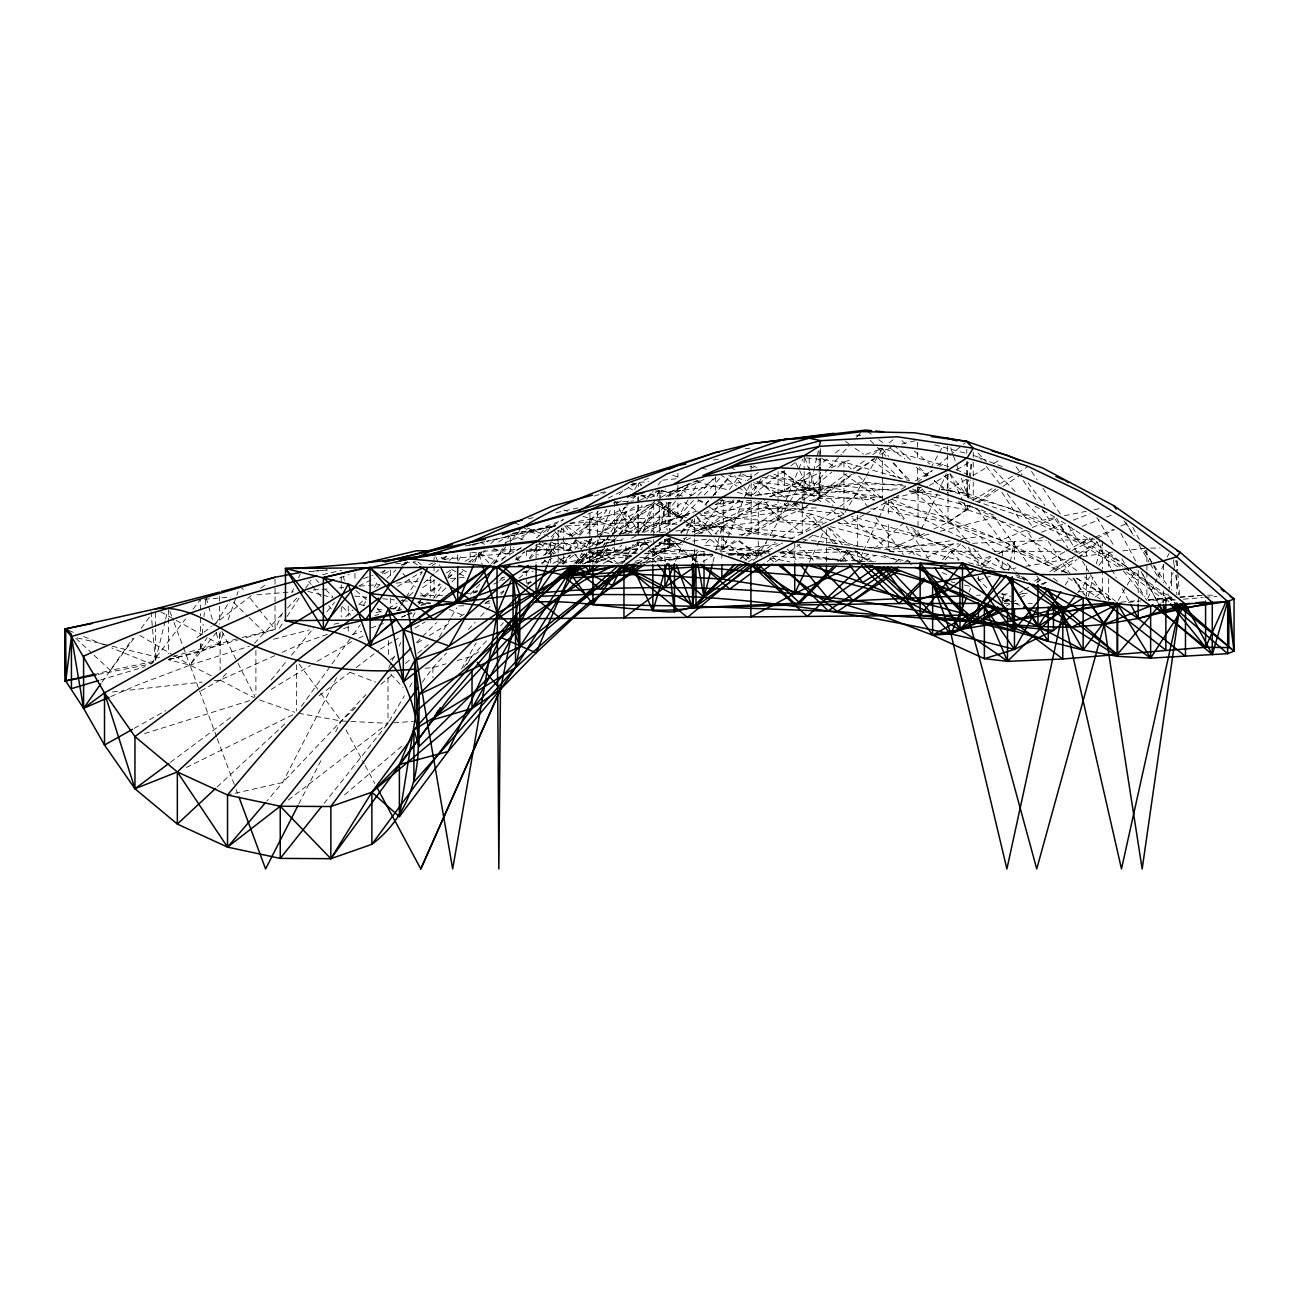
<?xml version="1.0" encoding="UTF-8"?>
<svg xmlns="http://www.w3.org/2000/svg" width="1299" height="1299" viewBox="0 0 1299 1299"><rect width="100%" height="100%" fill="white"/><g stroke="black" fill="none" stroke-linecap="round" stroke-linejoin="round"><path stroke-width="0.75" stroke-dasharray="5 3.75" d="M814.148 501.674L819.149 498.605L820.189 458.644M820.237 456.631L820.448 448.642M695.533 562.077L695.988 554.137L698.667 551.149M933.9 528.969L947.994 522.295L967.317 509.776L967.69 505.798M968.453 497.858L970.174 479.981M970.369 478L971.896 462.119M201.183 643.931L200.387 651.757L168.123 659.713M202.173 634.156L203.164 624.381M203.959 616.57L204.349 612.657M205.145 604.831L205.924 597.02L212.435 619.704M992.095 488.7L973.243 500.359L966.765 493.555L968.745 479.753M969.022 477.788L971.262 462.006M1003.023 599.521L1004.533 591.776M1008.674 570.488L1014.308 541.472L1046.409 540.563M783.979 497.355L809.212 490.34L813.174 473.145M813.612 471.228L816.698 457.849M817.136 455.933L818.451 450.201M1165.771 603.256L1168.061 593.578M1168.515 591.63L1173.111 572.258M1173.565 570.326L1175.855 560.632M645.83 561.347L653.77 555.631L656.076 546.067M666.696 502.128L659.307 532.704L659.243 502.664M165.168 620.954L155.409 661.045L151.025 663.935L111.73 647.957M165.623 619.038L167.49 611.407M1088.286 596.485L1093.044 577.308M1096.372 563.896L1101.146 544.736M712.94 562.11L715.424 552.319M715.911 550.354L721.854 526.874L761.782 501.43M809.342 500.7L819.149 498.605L820.659 492.808L820.659 472.739M200.387 643.736L200.387 651.757L219.482 644.288L223.477 632.97M228.153 619.753L236.142 597.118M236.808 595.234L238.139 591.467M639.27 541.634L637.793 545.401L595.299 563.149M642.973 532.184L654.063 503.85M657.034 496.283L659.243 490.616L669.992 492.061L697.936 480.809M594.276 551.052L589.925 562.094L584.16 563.571M594.991 549.201L598.628 539.994M599.342 538.159L610.221 510.539M548.016 563.149L549.526 559.414M550.273 557.547L556.248 542.625M556.995 540.757L562.223 527.703M745.918 536.162L778.069 519.827L784.775 503.33M785.522 501.495L802.668 459.326M675.561 561.184L682.397 544.46M683.16 542.609L692.27 520.331M719.906 551.036L723.283 548.909L727.05 539.751M727.797 537.916L749.637 484.738M474.817 562.272L478.714 553.033L484.365 550.808M969.022 592.1L970.58 588.463M646.431 563.344L668.076 548.551L672.687 541.212M545.06 555.258L550.776 542.592M551.604 540.774L555.68 531.729M858.477 546.278L888.305 549.915L918.036 536.487L920.536 530.966M921.364 529.115L937.18 494.107M938.008 492.256L946.321 473.826M245.966 637.695L275.031 629.414L282.597 612.836M291.837 592.571L293.525 588.885M298.559 577.844L300.248 574.158M809.309 562.321L816.178 547.642M817.039 545.807L823.891 531.112M846.428 549.818L857.665 563.425L862.763 552.481M863.624 550.662L878.092 519.649M878.936 517.814L886.6 501.398M1147.731 598.433L1157.084 578.64M1157.929 576.837L1163.888 564.237M1167.281 557.044L1168.986 553.439M388.742 667.913L391.324 662.474M392.184 660.655L394.766 655.216M399.069 646.139L400.79 642.502M412.838 617.106L415.42 611.65M418.863 604.392L420.584 600.755M624.137 562.24L633.116 544.427M639.4 531.973L653.77 503.476L682.901 517.798M298.77 803.984L320.902 760.678M335.645 731.808L341.182 720.977L365.961 694.608M336.603 677.705L282.662 782.518L266.912 800.98M494.058 563.993L502.664 548.259M503.622 546.506L509.37 536.016M894.053 497.939L917.419 492.418L920.309 487.174M926.09 476.668L929.954 469.653M930.912 467.9L942.473 446.888M583.917 563.685L597.654 555.81L601.551 548.827M602.525 547.09L624.949 506.967M625.923 505.214L629.82 498.231M634.691 489.512L638.588 482.53L648.574 481.539M461.437 669.017L476.181 642.778M643.963 532.346L677.916 517.505L688.032 499.936M689.055 498.183L699.171 480.63M865.183 477.935L843.928 514.225L789.938 539.101M866.189 476.197L882.378 448.545L948.627 466.601M1118.195 600.479L1126.201 586.807M1127.191 585.102L1136.203 569.725M761.149 478.73L751.066 495.877L734.487 475.759M748.338 561.834L758.259 555.387L788.964 503.216M789.987 501.479L802.262 480.614L820.383 472.56M324.101 803.432L387.995 723.316L404.427 695.728M409.575 687.106L412.644 681.943M439.354 637.111L450.639 618.145M451.679 616.424L456.81 607.802M363.103 605.87L367.162 599.083M374.307 587.197L377.36 582.098M382.458 573.606L384.488 570.196M594.828 563.149L603.126 549.509M604.165 547.805L609.345 539.28M610.384 537.575L625.939 512.001L637.988 505.002M466.731 664.861L472.024 656.287L488.408 638.799M110.853 696.524L136.298 685.482L189.995 665.104L207.126 637.533M215.699 623.747L229.614 601.34M580.685 563.003L587.099 552.708M893.615 497.257L967.317 509.776L970.272 505.067M397.591 610.66L399.735 607.283M400.806 605.594L405.093 598.839M406.165 597.15L422.256 571.804M433.622 598.271L442.472 584.712M448.009 576.253L452.442 569.465M457.979 561.006L462.412 554.235M1065.212 585.021L1069.564 578.38M279.399 628.115L285.942 618.178M287.03 616.522L299.014 598.319M305.557 588.382L311.013 580.101M575.197 563.474L581.855 553.488M586.287 546.83L591.824 538.5L579.013 548.47L564.351 542.641M529.391 558.245L540.595 541.667M547.334 531.729L550.695 526.745L562.987 519.827M527.638 585.216L531.047 580.312M542.397 563.928L544.671 560.665M549.217 554.105L552.627 549.201L568.751 550.467M403.551 565.374L405.84 562.094M722.536 499.563L702.921 527.654L694.137 532.639M729.47 489.658L742.151 471.488M101.923 682.251L132.855 638.231M558.943 563.23L563.652 556.622M568.361 549.997L577.779 536.779M578.948 535.123L583.657 528.498L626.849 506.854M622.075 564.075L627.904 555.972L631.736 556.394M301.368 706.38L330.823 665.559M332.008 663.935L352.045 636.169M353.214 634.545L360.294 624.754M134.106 638.036L110.431 670.43L96.824 673.661M141.201 628.326L150.668 615.369M422.126 682.316L432.94 667.605L446.596 652.959M463.678 667.605L472.024 656.287L478.714 651.806M568.475 551.166L579.175 536.714M580.377 535.107L598.222 511.01M151.025 663.935L185.578 618.892M192.983 609.247L200.387 599.602L200.387 615.645M1077.715 592.685L1090.105 576.626M1098.775 565.374L1108.697 552.513L1112.707 552.059M634.643 553.114L643.33 542.089M650.783 532.622L678.11 497.939M679.361 496.364L689.298 483.748M595.868 563.798L607.055 549.607M613.29 541.732L618.259 535.415M619.509 533.84L641.917 505.473M646.886 499.173L653.121 491.298M658.09 484.982L661.824 480.257M216.592 736.825L189.995 665.104L218.849 629.495M271.118 680.043L286.348 661.435M291.414 655.232L314.244 627.303M326.926 611.78L334.525 602.476M563.441 563.311L569.806 555.501M574.905 549.266L581.286 541.472M587.668 533.678L606.779 510.28M619.526 494.675L624.624 488.44M635.211 561.314L653.77 555.631L668.076 548.551L674.554 540.92M681.033 533.288L692.676 519.535M705.633 504.272L712.112 496.64M713.395 495.114L732.831 472.203M491.525 563.539L505.831 546.879M511.043 540.822L520.152 530.236M499.612 580.913L503.525 576.35M517.895 559.658L524.439 552.075M540.108 533.857L546.635 526.274L550.419 527.686M1161.907 602.622L1165.852 598.027L1171.812 597.589M576.415 563.311L584.42 554.17M592.425 545.028L597.767 538.939M599.099 537.413L625.777 506.951M627.108 505.441L635.114 496.299M680.757 532.152L688.843 523.107M704.984 505.019L711.706 497.468M713.054 495.958L730.541 476.36M754.979 495.357L784.352 491.412L809.212 490.34L828.031 469.264M829.379 467.754L841.476 454.212M842.824 452.718L849.546 445.184M857.616 436.155L861.643 431.641M404.931 564.578L407.642 561.623M619.655 534.246L677.916 517.505L696.702 496.851M698.05 495.374L714.158 477.675M479.737 584.209L470.173 594.52L477.464 591.305M501.609 560.648L513.917 547.399M520.753 540.027L531.697 528.238M468.419 629.528L475.239 622.205M480.711 616.359L491.623 604.636M501.17 594.39L503.898 591.451M200.842 690.922L220.116 680.108L228.348 671.291M254.474 643.346L281.964 613.94M287.469 608.062L298.461 596.306M500.7 625.696L503.427 622.789M679.75 521.013L698.878 500.7M704.35 494.887L720.75 477.48M355.926 707.37L341.182 720.977L282.662 782.518L229.517 794.533M740.316 558.408L744.489 554.056L766.296 553.536M529.895 558.814L545.385 542.852M551.036 537.039L555.258 532.687M837.839 561.931L847.597 551.88L855.521 551.799M709.514 539.556L704.026 545.19L770.242 551.214M715.002 533.921L721.854 526.874L775.86 535.237L791.643 538.874M740.511 558.976L746.162 553.228L766.02 552.367M840.713 561.444L852.014 549.964M942.36 559.707L950.706 551.214L978.472 551.231M945.152 559.609L960.675 543.81M416.524 642.583L436.496 622.578M436.058 597.654L446.158 587.668M451.938 581.984L457.703 576.285M459.148 574.856L463.467 570.586M472.138 562.029L483.666 550.646M490.892 543.518L496.656 537.818M604.636 548.275L589.925 562.094L574.012 553.829M610.514 542.755L617.869 535.854M619.347 534.474L656.125 499.936L682.332 519.048M345.664 616.814L353.036 609.929M358.93 604.425L366.302 597.556M376.629 587.927L379.568 585.167M386.94 578.299L395.789 570.05M217.112 787.015L286.332 722.52M515.622 559.869L524.39 551.702M584.225 553.812L589.925 562.094L614.573 551.637L621.994 544.979M635.357 532.963L669.488 502.291M675.431 496.965L682.852 490.291L691.393 495.65M574.548 563.084L585.135 553.683M578.023 563.669L591.5 551.766M600.479 543.826L609.458 535.886M393.613 609.507L401.164 602.866M402.674 601.534L414.738 590.915M423.799 582.959L434.353 573.671M435.863 572.339L438.883 569.676M449.438 560.389L455.478 555.079M859.159 562.11L868.105 554.235M874.065 548.99L903.893 522.75M620.484 563.831L644.807 542.511L648.753 542.69M638.264 563.587L667.166 538.517M344.56 794.874L402.463 745.658M739.488 500.521L707.062 528.108L689.753 532.428M745.658 495.26L768.813 475.548M380.997 684.248L393.24 673.889M405.467 663.529L410.062 659.648M417.71 653.17L430.261 643.216M576.334 563.36L589.876 552.059M598.92 544.541L604.928 539.523M917.581 482.4L931.415 470.871M937.569 465.74L948.319 456.777M949.861 455.494L965.238 442.683M518.934 578.299L529.683 569.352M548.129 554.024L561.964 542.527M569.66 536.13L589.632 519.519L606.779 509.387M794.744 502.94L788.607 508.039L732.945 509.176L701.492 513.933M796.287 501.658L831.636 472.3M837.79 467.185L843.928 462.087L851.251 459.505M562.857 563.896L573.638 555.046M581.319 548.714L593.627 538.582M595.169 537.315L625.939 512.001L653.77 503.476L653.77 537.575M745.009 560.259L766.605 542.738M772.775 537.737L775.86 535.237M999.288 553.618L1014.308 541.472L1014.308 559.528M1003.786 602.168L1009.794 597.28M418.473 601.973L423.165 598.206M424.724 596.955L440.345 584.404M448.155 578.136L454.39 573.103M1078.543 558.261L1101.097 540.173M1095.203 597.053L1102.575 591.142L1102.575 571.073M979.917 569.108L993.329 558.391M1061.315 572.031L1076.985 559.512M536.406 537.965L550.695 526.745L554.592 526.03M559.804 563.425L571.008 554.705M726.157 553.098L758.259 555.387L775.373 542.04M781.592 537.185L811.161 514.144L830.223 520.168M981.378 564.48L990.975 556.995M211.25 675.691L189.995 665.104L168.415 659.746L171.598 657.278M197.058 637.582L211.38 626.508M212.971 625.274L251.162 595.738M260.709 588.35L267.074 583.43M288.281 800.054L387.995 723.316L387.995 677.185M423.896 595.916L439.825 583.771M447.798 577.698L454.179 572.827M319.181 695.744L349.756 672.444M356.186 667.54L378.707 650.377M752.657 494.675L784.564 470.595M790.945 465.789L795.719 462.168M769.333 496.624L784.352 491.412L809.878 472.154M816.259 467.348L829.022 457.719M835.403 452.913L841.768 448.09M856.122 437.276L859.321 434.856M751.066 500.18L715.376 504.678L721.773 499.855M747.396 480.581L758.616 472.154M753.485 560.259L766.248 550.695L770.567 554.884M170.429 762.318L231.725 716.691M904.77 562.256L908.001 559.869M641.803 532.33L683.485 501.593M691.506 495.682L715.57 477.951M493.961 563.425L523.562 546.538M596.257 545.077L604.36 539.166M799.518 498.394L820.659 492.808L846.721 473.729M853.232 468.955L866.271 459.424M872.782 454.65L880.933 448.691M889.068 442.715L895.596 437.958M767.124 561.623L775.243 555.663M562.029 563.555L597.654 555.81L607.494 548.681M627.157 534.392L671.421 502.275M612.462 533.24L653.77 503.476M769.982 475.58L819.149 498.605L856.382 471.862M858.006 470.693L874.195 459.067M880.673 454.406L891.991 446.271M715.392 549.282L723.283 548.909L734.796 540.66M741.372 535.935L790.669 500.553M775.341 561.817L800.087 544.297M801.727 543.128L814.928 533.792M810.738 503.168L804.162 507.812L778.069 519.827L707.062 528.108L655.557 502.193M812.395 502.015L855.148 471.894M856.788 470.741L876.533 456.842L900.353 478.665M838.326 507.536L802.262 532.769L720.377 526.566L674.506 531.129M839.966 506.399L857.99 493.782L874.698 499.871M870.492 508.899L876.533 508.997L947.994 522.295L970.791 506.399M977.303 501.852L998.46 487.093M579.857 563.522L598.238 550.873M609.945 542.836L614.947 539.394M623.309 533.645L640.017 522.149L677.948 524.341M493.896 563.311L497.208 561.054L478.714 553.033L469.15 552.01M596.485 545.32L604.814 539.621M613.128 533.938L659.746 502.096M468.663 562.094L485.323 550.971M498.654 542.056L508.656 535.383M543.323 555.404L565.162 540.839M571.885 536.357L583.657 528.498L613.501 534.133M485.323 603.126L488.668 600.885M500.326 593.091L503.655 590.866M958.289 501.852L967.317 509.776L972.399 506.448M979.186 501.999L1001.22 487.563M1002.909 486.459L1019.861 475.353M739.082 534.847L751.131 533.223L801.321 501.17M802.993 500.099L819.718 489.414L837.611 505.197M703.003 561.623L713.135 555.258M895.238 562.272L900.386 559.073M908.959 553.731L912.401 551.588L922.972 557.32M1000.668 483.39L1016.094 473.843M1017.815 472.787L1028.11 466.422M1034.67 581.01L1039.768 577.86M1049.949 571.56L1077.115 554.738M1078.803 553.699L1097.476 542.138M388.498 608.517L397.007 603.272M398.712 602.233L403.81 599.099M405.515 598.043L412.335 593.854M422.548 587.586L434.451 580.247M446.369 572.924L451.484 569.79M465.091 561.412L478.714 553.033L482.173 564.318M390.203 659.616L395.302 656.482M417.434 642.875L422.548 639.725M429.352 635.552L451.484 621.945M459.992 616.7L465.091 613.566M807.491 505.766L804.162 507.812L730.314 519.47L689.98 532.704M1009.144 599.196L1002.276 603.386L1002.276 593.367M1019.439 592.896L1022.865 590.801M1024.586 589.762L1029.734 586.612M1036.602 582.407L1041.749 579.273M1053.765 571.917L1076.075 558.294M1077.797 557.239L1086.386 551.994L1086.386 558.018M397.608 586.482L421.785 571.787M432.161 565.487L435.62 563.376M442.521 559.171L449.438 554.982M271.199 689.347L310.282 665.51M317.086 661.37L351.591 641.641M380.331 649.143L392.412 641.787M394.149 640.748L401.066 636.542M414.884 628.131L425.244 621.831M901.441 489.252L906.637 486.135M915.292 480.939L932.617 470.547M939.534 466.39L943.009 464.311M598.774 534.376L650.896 503.427M661.305 497.225L669.992 492.061L697.644 480.321M636.997 563.831L675.594 541.975M617.074 503.314L622.221 500.277M603.353 563.571L639.368 542.316M656.515 532.184L666.809 526.111L681.78 520.737M1006.368 606.016L1009.859 603.97M1011.596 602.931L1018.578 598.823M1020.332 597.8L1027.314 593.692M1043.016 584.453L1046.507 582.39M650.052 498.004L665.559 488.992M648.331 551.149L669.001 539.15M681.049 532.135L701.72 520.136L754.313 501.852M909.479 491.753L917.419 492.418L927.681 486.492M929.386 485.501L948.189 474.622M956.73 469.67L970.402 461.762M966.245 479.315L947.296 490.291L941.32 489.691M973.146 475.337L986.931 467.364M993.816 463.37L1000.701 459.375M1005.897 602.2L1009.323 600.219M516.726 550.159L523.107 546.538M666.062 496.478L688.876 483.488M650.572 550.597L653.77 555.631L676.6 542.641M578.802 563.068L603.386 549.201M710.18 539.361L723.283 548.909L737.215 541.066M864.111 514.713L848.442 523.529L838.391 522.994M865.848 513.722L898.892 495.114M134.3 728.317L165.817 710.602M1064.352 552.059L1047.091 561.509L998.46 539.247L947.994 522.295L912.255 489.561M1066.073 551.117L1090.234 537.883M553.033 563.36L569.303 555.258M926.008 558.115L956.194 542.316M957.964 541.391L963.29 538.598L970.028 542.738M608.338 498.15L638.588 482.53L641.625 485.225M588.398 552.156L597.654 555.81L613.68 547.545M631.476 538.371L636.819 535.61M770.583 496.9L802.262 480.614L857.99 493.782L868.755 508.136M738.595 541.212L758.259 555.387L782.907 542.722M639.449 500.537L659.243 490.616L661.24 500.553M617.853 563.522L632.256 556.297M186.39 767.465L294.841 713.801M429.092 564.756L432.664 563.003M441.595 558.635L448.74 555.144M358.751 586.011L374.843 578.169M383.79 573.817L390.95 570.342M401.683 565.114L408.828 561.639M358.751 638.166L364.11 635.552M401.683 617.269L405.256 615.531M407.042 614.654L412.4 612.056M1071.951 550.484L1094.992 539.247M1096.762 538.387L1114.493 529.732M639.417 557.206C658.252 559.837 677.948 561.184 695.988 554.137L712.144 554.105M1018.026 595.527L1025.122 592.084M1041.084 584.323L1048.179 580.88M704.09 479.38L668.076 496.413L669.992 492.061L669.992 500.099M652.098 549.055L668.076 548.551L684.281 540.904M686.083 540.043L691.474 537.494M698.683 534.084L741.891 513.657L780.309 503.492M843.749 519.795L848.442 523.529L918.036 536.487L926.853 532.314M214.124 680.773L220.116 680.108L274.787 655.638M282.078 652.374L303.95 642.583L328.436 633.977M831.246 467.721L843.928 462.087L909.641 480.744M493.864 584.063L504.808 579.224M541.261 563.133L552.189 558.31M857.665 563.425L875.688 555.469M643.963 480.192L651.108 477.074M1093.238 538.062L1080.395 543.68L1028.11 518.577L975.127 500.992M1095.073 537.266L1113.422 529.245M1120.761 526.046L1126.265 523.643M587.911 514.079L593.448 511.774M613.778 503.281L617.463 501.739M587.944 547.48L608.468 538.906M683.047 538.971L686.765 537.461M694.218 534.457L742.655 514.94L797.57 503.216M1025.025 530.447L1001.091 540.124L943.009 516.466L886.291 501.706M1032.38 527.475L1056.314 517.814L1078.316 554.3M505.132 542.625L563.62 519.568M486.264 602.216L490.032 600.723M584.388 563.539L614.573 551.637L651.254 542.04M1074.582 529.213L1065.18 532.801L1007.602 507.552L947.296 490.291L934.241 480.646M1082.116 526.355L1099.068 519.909M1106.586 517.034L1112.236 514.891M1041.571 532.184L1065.813 522.994M1073.266 520.168L1090.04 513.803M990.26 556.329L982.726 559.057L918.036 536.487L910.908 527.199M997.794 553.601L1044.883 536.519M472.56 545.385L481.848 542.008M363.509 578.575L373.057 575.148M380.672 572.404L388.304 569.66M401.651 564.87L409.266 562.126M352.078 634.838L361.609 631.411M371.141 627.985L376.856 625.923M378.772 625.241L386.388 622.497M401.651 617.025L405.45 615.661M407.366 614.963L414.982 612.235M704.253 512.683L739.829 499.92M501.057 578.364L504.873 577M865.897 454.341L882.378 448.545L888.63 456.371M339.737 577.86L349.155 574.548M343.504 628.7L349.155 626.703M635.438 532.379L692.529 512.602M653.933 502.924L677.916 517.505L696.637 511.092M174.407 655.881L189.995 665.104L249.359 646.285M670.771 539.004L659.243 542.771L669.992 544.216L669.992 538.208M978.699 580.117L990.26 576.318M144.562 733.594L250.155 700.47M1003.185 600.723L1010.703 598.417M594.422 496.039L605.951 492.516M630.908 484.884L638.588 482.53L638.588 486.557M172.881 656.466L238.269 638.523M100.526 679.962L145.147 666.679M425.13 668.222L432.94 667.605L445.963 663.838M457.134 660.59L472.024 656.287M168.415 659.746L238.204 639.887M768.44 501.674L754.849 505.457L702.921 527.654L690.175 521.386M600.203 493.035L607.883 490.941M630.908 484.641L638.588 482.53M604.035 544.135L623.244 538.89M273.651 639.222L309.422 629.918M928.947 534.198L921.235 536.178L851.657 516.434M940.508 531.21L994.466 517.294L1062.858 559.82L1078.365 572.015M396.39 610.709L400.254 609.734M421.477 604.408L429.19 602.46M715.376 504.678L734.162 500.05M242.085 637.484L275.031 629.414L275.031 605.35M375.947 612.625L383.66 610.79M391.356 608.939L399.069 607.088M901.847 443.949L915.47 440.734M322.688 574.645L341.653 570.326M334.07 624.202L341.653 622.481M469.41 545.255L555.858 525.754L486.914 541.163M465.253 546.018L471.164 544.687M473.128 544.249L484.949 541.602M634.139 563.052L674.49 559.658L692.529 555.599L712.388 554.722M398.16 610.481L401.943 609.637M420.844 605.448L430.294 603.337L416.378 602.005M528.368 518.707L536.292 516.986M556.086 512.683L577.86 507.958M522.425 572.161L530.349 570.44M153.444 661.451L110.431 670.43L93.138 654.355M570.164 523.14L625.939 512.001L638.783 532.135M374.745 615.401L378.707 614.589M1054.528 517.733L1042.659 520.136L966.765 493.555L947.296 490.291L947.296 474.249M1064.433 515.735L1086.208 511.335M1094.131 509.744L1102.039 508.136M98.204 674.457L147.112 664.715M512.244 533.905L550.695 526.745L554.592 531.242M527.621 583.202L531.47 582.488M465.026 594L476.977 591.889M526.777 583.121L530.771 582.423M712.778 555.014L692.529 555.599L668.254 559.804L674.49 559.658M1004.452 569.92L1016.078 567.955M1025.82 566.267L1072.812 558.229M1082.781 556.638L1108.697 552.513L1128.782 568.507M713.297 460.008L719.191 459.115M512.91 533.175L554.202 526.891M659.762 501.365L677.916 517.505L687.739 516.012M632.061 555.728L589.925 562.094L589.925 540.027M644.093 553.91L656.125 552.091L697.612 550.127M473.583 591.305L477.512 590.704M950.105 540.806L888.305 549.915L852.517 518.35M962.072 539.036L980.014 536.406L995.781 552.01M640.034 563.457L708.345 553.699M720.393 551.978L782.68 543.096M630.632 497.322L638.67 496.234M640.683 495.958L741.096 482.416M607.023 548.827L614.573 551.637L642.696 547.853M654.745 546.229L680.838 542.706M692.903 541.082L706.948 539.182M745.106 448.772L753.047 447.782M756.992 495.13L834.007 485.436L895.563 490.584M776.834 496.932L798.641 494.172L874.406 500.083M781.219 471.261L809.212 490.34L861.643 483.796L904.721 484.738M655.346 491.103L659.243 490.616L659.243 500.651M647.535 544.216L637.793 545.401L637.793 541.391M1122.758 550.89L1144.874 548.324M1128.409 602.379L1140.847 600.934M1148.121 600.089L1165.852 598.027L1169.587 602.655M753.615 482.692L784.352 491.412L865.702 482.205L905.5 486.151M112.493 691.994L202.173 682.089M662.539 480.159L676.487 478.763M660.542 532.509L666.517 531.908M395.594 563.75L415.794 561.769M443.917 559.268L512.374 552.903M526.452 551.62L552.627 549.201L556.183 554.088M1121.053 602.135L1138.574 600.528M1148.316 599.635L1165.852 598.027L1165.852 602.038M1148.836 600.073L1172.315 598.027M1180.141 597.329L1199.708 595.624M204.43 599.261L230.654 597.053M256.877 594.845L293.201 591.776M313.368 590.087L329.508 588.723M339.591 587.862L343.634 587.538M359.774 586.174L379.941 584.469M396.081 583.105L418.278 581.238M426.348 580.556L434.418 579.874M450.558 578.526L466.698 577.162M523.188 572.404L533.272 571.56M1175.481 599.862L1148.771 600.235M1183.389 599.212L1203.15 597.556M1205.115 597.394L1216.968 596.42M393.857 722.861L413.407 721.318M613.729 502.437L633.798 500.894M588.902 552.059L592.929 552.384L597.654 555.81L635.812 552.903M647.86 551.978L677.981 549.672L704.074 551.523M652.845 562.646L652.845 558.635L692.952 555.599L692.952 561.623M1179.768 597.02L1203.605 595.267M912.515 488.944L917.419 492.418L931.367 491.428M569.758 523.546L688.502 515.183M795.897 462.964L809.212 490.34L820.659 492.808L897.219 488.911M566.12 525.9L640.017 522.149L654.745 532.395M526.972 550.484L552.627 549.201L528.596 549.477M781.917 551.669L841.508 549.055M869.307 547.837L958.694 543.908M972.594 543.291L1014.308 541.472M976.572 595.283L980.534 595.104M1002.39 594.146L1010.33 593.805M536.162 544.313L609.231 542.397M390.496 608.435L400.53 608.062M458.661 605.935L466.682 605.643M588.171 551.003L642.112 549.347M728.625 554.527L744.489 554.056L751.65 561.136M1056.428 540.287L1094.554 539.215M1022.329 593.399L1028.353 593.221M1078.495 591.808L1102.575 591.142M420.259 595.9L444.209 595.234M780.179 553.212L847.597 551.88L857.616 561.931M810.024 472.463L819.149 498.605L881.534 497.485M492.532 549.899L518.577 549.591M889.23 551.49L950.706 551.214L959.068 559.674M1150.67 548.081L1160.153 548.064M744.489 554.056L728.317 554.088L746.162 553.228L753.404 559.966M994.336 551.231L1064.352 551.799M692.529 555.599L692.578 561.623L692.952 555.599M636.9 542.495L644.807 542.511L650.718 547.999M482.903 550.987L515.135 551.068M418.44 602.947L430.521 602.98M484.917 603.142L490.957 603.158M1074.37 551.88L1086.386 551.994M1004.273 603.402L1020.3 603.548M1028.305 603.629L1032.315 603.662M1207.518 595.137L1215.263 595.251M816.227 508.006L804.162 507.812L795.378 502.989M637.387 553.13L592.929 552.384L592.929 564.416M645.457 553.277L712.144 554.559M728.317 554.998L760.646 555.858M658.625 543.144L684.281 544.297M772.759 556.313L873.675 561.85M298.591 713.265L341.182 720.977L348.976 721.367M350.941 721.465L387.995 723.316M765.728 502.063L778.069 519.827L826.326 522.36M715.44 539.605L723.283 548.909L768.878 551.474M778.783 552.043L790.669 552.708L847.809 561.85M685.937 524.796L721.854 526.874L731.353 534.311M720.133 500.521L758.259 503.233L811.161 514.144L823.128 530.041M599.846 539.101L621.896 540.709M643.947 542.316L649.955 542.755M659.973 543.485L669.992 544.216L669.764 538.241M738.352 475.775L754.329 476.977M762.318 477.594L802.262 480.614L833.13 505.522M878.4 448.236L882.378 448.545L882.378 458.579M780.228 552.497L837.368 559.398M700.534 515.248L822.462 525.283M855.846 435.1L863.786 435.766M354.773 596.062L366.708 597.215M382.604 598.742L394.523 599.894M402.463 600.658L408.438 601.242M917.435 487.336L921.429 487.726M627.904 555.972L592.929 552.384L614.248 563.522M806.387 457.881L843.928 462.087L851.218 469.069M757.106 481.799L882.33 497.03M708.458 506.383L751.131 533.223L794.874 538.549M802.814 539.507L816.73 541.196M818.727 541.439L830.646 542.901M832.643 543.144L842.58 544.346M844.561 544.59L856.496 546.035M909.219 490.73L943.236 495.845M941.613 489.414L966.765 493.555L966.765 479.526M828.194 558.684L846.071 561.704M828.583 547.301L834.543 548.357M836.54 548.698L844.496 550.094M846.493 550.451L910.193 561.606M647.308 540.514L651.286 541.277M739.277 540.514L758.259 555.387L762.188 556.199M770.015 557.807L789.613 561.85M813.791 535.497L857.99 545.921M77.242 637.874L110.22 645.782M112.169 646.253L160.654 657.879M950.965 581.725L954.814 582.666M964.443 585.021L970.207 586.434M1001.009 593.952L1010.622 596.306M307.814 591.386L321.291 594.78M323.207 595.251L332.836 597.67M359.791 604.441L365.571 605.886M377.116 608.776L384.829 610.709M672.687 475.483L680.53 477.529M696.199 481.604L729.502 490.275M737.345 492.321L749.101 495.374M830.37 526.631L958.954 560.21M968.697 562.759L974.526 564.286M976.475 564.789L990.114 568.345M631.671 482.708L641.414 485.274M660.866 490.373L684.232 496.51M697.855 500.083L707.582 502.632M934.728 444.924L965.498 453.205M973.195 455.267L1004.712 467.591M914.918 489.285L917.419 492.418L978.959 508.964L993.67 515.135M701.72 467.981L709.4 470.157M728.625 475.613L745.918 480.516M541.797 542.462L570.456 550.581M581.936 553.829L616.327 563.587M833 548.73L875.607 561.769M837.855 522.571L862.666 530.398L912.401 551.588L914.512 555.063M563.717 509.955L567.549 511.221M582.91 516.304L632.84 532.785M963.793 502.567L967.317 509.776L1019.861 527.508L1032.445 533.467M259.605 699.966L294.792 712.274M883.969 503.249L911.817 513.397L963.29 538.598M883.969 555.404L900.678 561.493M557.969 530.495L573.054 536.146M584.388 540.368L597.589 545.304M1016.744 576.935L1024.148 579.809M350.227 672.33L375.573 682.154M514.372 522.88L519.925 525.072M527.329 528.011L542.138 533.857M543.989 534.587L551.393 537.526M753.144 465.984L756.895 467.478M773.766 474.184L820.659 492.808M956.113 469.653L967.365 474.232M68.685 630.453L76.17 633.49M83.656 636.542L104.245 644.905M892.007 499.319L1068.038 573.509M893.858 552.254L888.305 549.915L888.305 523.838M942.035 572.55L947.588 574.905M999.483 596.761L1019.861 605.35M523.205 539.897L510.328 534.262L510.328 544.297M536.097 545.531L554.511 553.569M449.194 609.231L463.532 615.677M959.685 501.495L994.466 517.294L1029.831 566.267M994.466 569.449L921.235 536.178L912.483 527.8M480.939 542.56L484.608 544.281M493.799 548.551L508.51 555.387M515.849 558.797L519.535 560.502M749.945 466.195L753.582 467.9M1004.663 569.514L982.726 559.057L973.471 548.389M1015.623 574.743L1030.253 581.708M641.349 495.033L648.445 498.621M220.116 680.108L254.117 697.742M522.75 527.199L538.663 535.464M551.036 541.894L566.949 550.159M451.679 569.514L465.773 577M1034.93 506.253L1054.528 516.856M1056.314 569.969L1001.091 540.124L976.88 508.526M730.314 467.315L735.591 470.206M742.622 474.07L749.653 477.918M756.684 481.783L786.577 498.167M160.605 611.764L174.456 619.412M176.193 620.37L202.157 634.724M209.09 638.54L219.482 644.288L219.482 632.256M1067.81 573.346L1047.091 561.509L1027.2 531.064M1076.433 578.282L1093.693 588.155L1111.814 600.495M441.059 557.287L446.32 560.324M462.087 569.449L467.348 572.502M139.756 635.39L172.67 654.858M628.229 487.304L633.36 490.421M641.933 495.633L647.064 498.751M1117.968 566.819L1080.395 543.68L1067.892 525.202M1126.509 572.08L1168.694 602.931M995.326 558.278L1012.181 568.637M698.212 499.953L706.753 505.311M1076.839 578.299L1112.529 600.966M413.179 562.11L418.197 565.406M1061.38 521.175L1108.697 552.513L1122.239 569.449M1068.135 577.795L1100.237 599.066M1123.002 566.429L1065.18 532.801L1053.18 516.677M1124.625 567.566L1171.536 600.187L1168.483 595.007M664.568 539.215L697.303 561.964L695.988 554.137L695.988 562.158M821.634 458.125L834.77 467.331M844.626 474.232L879.098 498.394M1125.502 566.039L1113.925 557.904L1042.659 520.136L1024.391 501.187M1127.159 567.208L1175.157 600.917M845.454 441.4L848.718 443.706M855.262 448.35L863.445 454.147M871.629 459.943L896.148 477.35M720.377 474.411L736.744 486.086M738.384 487.239L749.848 495.422M758.048 501.252L802.262 532.769L802.262 480.614M684.541 502.242L696.004 510.507M697.644 511.692L728.771 534.133M566.981 526.355L580.068 535.854M586.612 540.611L593.156 545.369M599.7 550.11L617.674 563.181M683.972 520.25L703.636 534.587M867.326 431.252L872.23 434.873M878.757 439.695L883.645 443.3M890.172 448.123L904.867 458.969M916.282 467.396L927.713 475.84M539.28 543.226L553.747 554.007M560.161 558.781L566.591 563.571M561.298 528.661L570.781 535.74M577.097 540.465L586.596 547.545M1023.255 577L1029.571 581.773M418.051 562.126L421.217 564.61M1084.568 576.886L1115.597 601.275M1053.489 578.282L1059.757 583.219M769.836 558.489L774.561 562.191M782.761 471.391L823.42 503.671M831.246 509.874L842.19 518.561M1130.325 569.741L1165.852 598.027M840.843 511.741L843.928 514.225L788.607 508.039L784.206 504.012M669.57 538.874L697.352 562.012M901.879 440.653L906.523 444.55M914.285 451.045L929.792 464.019M943.756 475.71L973.243 500.359L973.243 482.319M530.836 548.551L538.436 554.933M544.508 560.031L549.071 563.863M829.525 528.206L849.384 545.093M857.031 551.588L869.258 561.964M1021.387 576.512L1024.456 579.143M355.926 590.607L366.643 599.797M377.376 608.987L383.497 614.232M696.037 516.06L717.032 534.392M723.023 539.621L747.006 560.551M893.615 445.102L911.671 460.95M919.189 467.543L928.217 475.466M934.225 480.744L947.767 492.613M650.685 493.295L658.252 500.018M759.314 481.198L776.883 497.306M652.212 549.363L665.526 561.704M962.121 545.158L985.324 566.705M854.872 549.883L867.911 561.996M75.829 638.28L91.693 653.007M793.592 503.281L818.338 526.517M819.799 527.881L837.27 544.281M844.561 551.117L856.203 562.061M858.525 476.067L903.731 519.405M772.012 556.281L777.776 561.882M233.528 602.395L247.687 616.213M249.099 617.593L267.513 635.568M1007.245 563.36L1014.422 570.456M1015.85 571.869L1024.456 580.393M870.216 440.28L875.932 446.044M877.361 447.489L885.934 456.144M893.079 463.337L910.226 480.63M977.189 578.006L988.344 589.291M797.586 544.265L814.635 561.558M315.982 579.63L318.758 582.488M325.724 589.6L332.674 596.712M342.416 606.665L350.762 615.19M978.017 453.075L986.444 461.811M993.475 469.101L1015.964 492.435M390.723 674.116L402.982 687.366M402.917 573.46L415.242 586.904M420.714 592.88L427.55 600.349M479.542 552.643L488.911 562.922M555.891 532.736L562.37 540.222M563.669 541.732L574.061 553.699M575.36 555.209L583.154 564.188M921.998 488.911L966.878 540.757M697.157 517.863L714.141 538.046M787.275 549.055L797.407 561.33M308.61 581.432L311.127 584.469M312.377 585.995L321.162 596.631M328.696 605.74L331.213 608.776M827.707 527.118L841.443 543.761M652.845 558.635L656.596 563.246M1123.473 570.992L1146.887 600.235M893.647 462.655L906.15 478.324M240.153 585.8L245.121 592.035M250.106 598.271L257.592 607.607M258.842 609.166L275.031 629.414M978.959 456.81L981.411 460.008M986.314 466.422L1001.042 485.615M1007.163 493.604L1032.932 527.199M950.267 473.778L970.84 500.635M890.676 500.862L904.948 519.454M824.329 531.632L836.312 547.545M837.514 549.136L847.094 561.866M875.932 517.7L903.438 554.397M908.228 560.778L911.817 565.552M1015.997 466.682L1021.988 474.752M1027.996 482.806L1044.786 505.376M299.062 664.016L319.522 691.685M320.723 693.309L341.182 720.977M557.368 555.712L563.295 563.847M1036.911 576.058L1042.805 584.225M753.371 484.3L764.608 500.44M564.854 525.64L573.963 538.89M575.1 540.546L583.089 552.156M906.166 526.079L928.947 559.398M1031.52 471.456L1037.203 479.851M1042.886 488.245L1061.072 515.118M1048.244 541.488L1071.74 576.318M1072.86 577.974L1084.048 594.552M1124.025 520.802L1134.124 535.854M1144.224 550.89L1168.905 587.684M1023.222 480.419L1037.755 502.372M1042.22 509.127L1067.94 547.983M1073.9 578.347L1085.802 596.436M1001.789 492.159L1020.576 520.915M644.142 540.53L649.5 548.909M996.252 557.937L1003.542 569.936M1096.892 517.554L1114.607 546.83M1121.898 558.895L1144.792 596.793M1082.505 561.249L1088.789 571.657M1089.829 573.395L1105.546 599.456M968.388 547.171L978.569 564.286M1125.86 522.393L1133.978 536.227M1139.061 544.866L1149.209 562.158M1150.216 563.896L1158.335 577.714M1141.009 571.495L1157.864 602.59M1132.793 527.345L1140.441 541.537M1145.231 550.403L1161.468 580.539M1170.074 596.501L1171.99 600.057M1096.535 541.261L1110.726 567.582M1111.684 569.335L1116.409 578.104M1122.092 588.642L1129.675 602.671M345.972 729.892L364.207 763.763M365.165 765.533L374.762 783.378M1120.875 533.321L1136.024 561.623M1142.649 574.012L1157.799 602.33M221.902 631.493L237.116 661.548M238.009 663.302L255.01 696.897M615.466 501.252L618.145 506.545M619.038 508.315L631.541 533.045M949.748 473.745L962.916 500.764M435.75 556.784L439.955 565.65M169.812 611.293L173.287 620.581M173.985 622.432L189.995 665.104M217.29 738.709L235.492 787.779M236.191 789.678L237.587 793.445M950.657 447.684L958.711 470.628M961.406 478.276L966.765 493.555M804.812 457.524L809.374 470.595M216.235 632.938L219.482 644.288M343.358 576.577L344.414 580.474M516.531 556.8L517.457 560.616M661.629 502.534L667.215 530.317M668.806 538.273L669.992 544.216M1173.306 559.707L1174.491 567.484M1175.676 575.246L1178.648 594.698M151.025 611.78L155.409 661.045L155.409 628.943M1177.056 560.73L1177.755 570.667M1177.884 572.648L1179.573 596.468M668.319 502.388L669.44 530.268M1176.78 560.778L1176.78 572.81M1176.78 574.808L1176.78 594.877M1171.536 572.112L1171.536 590.168M1163.482 564.805L1163.482 582.861M1163.482 590.883L1163.482 602.915M1146.887 548.081L1146.887 570.147M1146.887 572.161L1146.887 598.238M1138.2 570.326L1138.2 596.403M1138.2 598.417L1138.2 602.427M1108.697 552.513L1108.697 568.572M1108.697 578.591L1108.697 602.671M1102.575 540.985L1102.575 569.076M1086.386 566.039L1086.386 596.127M1037.966 578.364L1037.966 582.374M1002.276 551.231L1002.276 559.268M1002.276 561.265L1002.276 569.287M978.439 576.318L978.439 580.328M973.243 452.231L973.243 460.252M973.243 462.249L973.243 480.305M967.317 461.632L967.317 477.675M967.317 479.688L967.317 497.744M967.317 505.766L967.317 509.776M966.765 449.438L966.765 453.448M966.765 461.47L966.765 477.512M947.994 474.151L947.994 496.218M947.994 498.215L947.994 522.295M947.296 446.158L947.296 472.235M918.036 486.346L918.036 528.466M918.036 530.479L918.036 536.487M917.419 442.277L917.419 450.298M917.419 452.312L917.419 460.333M917.419 468.354L917.419 480.386M917.419 488.408L917.419 492.418M888.305 499.758L888.305 515.817M882.378 460.577L882.378 500.7M857.665 515.281L857.665 549.38M857.665 551.393L857.665 561.412M843.928 462.087L843.928 510.215M826.473 529.619L826.473 545.677M826.473 547.675L826.473 561.72M820.659 448.675L820.659 456.696M820.659 458.709L820.659 470.741M819.149 450.461L819.149 456.485M819.149 458.498L819.149 498.605M809.212 458.238L809.212 470.27M809.212 472.284L809.212 490.34M804.162 457.654L804.162 469.702M804.162 471.699L804.162 503.801M794.728 543.388L794.728 561.428M784.352 471.342L784.352 491.412M778.069 471.683L778.069 519.827M758.259 503.233L758.259 539.345M758.259 541.342L758.259 555.387M751.066 465.789L751.066 471.813M751.066 473.826L751.066 481.848M751.131 483.082L751.131 533.223M723.283 500.781L723.283 548.909M721.854 526.874L721.854 560.973M715.376 476.603L715.376 494.643M704.026 551.214L704.026 563.246M694.543 518.772L694.543 536.812M694.543 538.825L694.543 546.847M694.543 548.86L694.543 560.892M677.916 473.372L677.916 477.382M677.916 485.404L677.916 517.505M669.992 502.096L669.992 530.187M668.076 502.421L668.076 528.498M668.076 538.533L668.076 548.551M664.926 539.036L664.926 561.103M653.77 539.572L653.77 545.596M653.77 547.593L653.77 555.631M638.588 496.575L638.588 534.685M637.793 497.257L637.793 503.281M637.793 505.295L637.793 533.369M625.939 512.001L625.939 534.068M625.939 546.1L625.939 564.156M614.573 501.495L614.573 537.607M614.573 539.605L614.573 545.629M614.573 547.626L614.573 551.637M597.654 511.676L597.654 537.754M597.654 539.767L597.654 547.788M597.654 549.802L597.654 555.81M589.925 513.949L589.925 538.03M589.632 519.519L589.632 537.575M589.632 539.572L589.632 563.652M563.717 527.995L563.717 564.091M558.132 530.317L558.132 556.394M558.132 558.391L558.132 564.416M550.695 542.803L550.695 556.833M550.695 558.846L550.695 562.857M536.065 544.849L536.065 562.889M526.29 550.744L526.29 558.765M526.29 570.797L526.29 582.829M510.328 546.294L510.328 554.316M478.714 553.033L478.714 561.071M470.173 552.4L470.173 562.435M457.686 554.77L457.686 560.795M434.061 557.239L434.061 571.284M434.061 579.305L434.061 597.361M432.94 667.605L432.94 677.64M430.294 577.259L430.294 597.329M390.593 570.034L390.593 578.055M390.593 598.125L390.593 608.143M388.498 640.602L388.498 656.661M354.952 573.33L354.952 581.351M348.262 606.113L348.262 616.148M348.262 626.167L348.262 634.188M341.247 576.805L341.247 582.829M341.247 584.826L341.247 588.837M341.247 606.893L341.247 616.928M296.643 664.779L296.643 710.91M275.031 579.273L275.031 603.337M255.903 650.523L255.903 694.656M220.116 631.963L220.116 670.073M219.482 596.144L219.482 604.165M219.482 606.178L219.482 624.218M200.387 617.658L200.387 635.698M168.415 609.588L168.415 653.722M155.409 612.901L155.409 626.946M327.251 569.904L309.13 571.576L327.186 570.017"/><path stroke-width="1.5" d="M502.973 566.332L513.073 575.587L519.779 594.569L500.456 689.428L498.832 868.917L497.208 613.209L482.757 566.202M532.899 602.346C586.45 598.027 639.481 616.716 692.952 607.753L695.42 564.058M1190.111 603.402L1180.125 604.408L1142.162 868.95L1104.182 624.397L1086.89 598.092M94.892 674.132L64.95 681.082L64.95 628.927L71.429 636.478L104.521 692.887L134.95 736.598L177.346 771.947L227.536 794.988L280.243 806.241L330.855 806.533L371.871 792.211L399.394 816.649L419.041 694.429L414.819 660.282L403.307 629.723L388.498 608.517L370.134 593.627L348.262 584.047L285.471 568.491L285.471 620.646C328.468 630.941 381.711 636.916 403.307 681.878C430.115 735.137 421.59 807.442 371.871 844.334L330.855 858.688L280.243 858.395L227.536 847.11L177.346 824.069L134.95 788.753L104.521 745.041L83.591 708.345L65.746 681.049L64.95 628.927L92.343 623.471M571.511 565.779L515.524 615.482L413.91 729.811L399.394 764.526L399.394 816.649L448.09 751.536L500.456 689.428L515.524 667.637L519.779 646.723L519.779 594.569L556.605 565.909M285.471 620.646L962.462 615.174L1048.261 641.3L1083.139 650.068L1117.627 656.352L1150.638 658.106L1227.685 653.673L1234.05 651.14L1180.125 604.408L1121.492 868.95L1062.858 611.975L1045.159 587.489M1174.621 602.752L1234.05 651.14L1234.05 598.985L1227.685 601.518L1212.276 654.566L1163.482 612.949L1165.317 605.188M632.061 565.114L652.845 610.79L668.254 611.943L674.49 611.813L695.988 606.276L704.026 597.345L712.453 564.058M667.118 563.571L652.845 610.79L652.845 564.659M1229.39 601.388L1234.05 651.14L1227.685 601.518L1150.638 605.951L1104.182 572.242L1044.883 536.519L982.726 506.902L918.036 484.332L848.442 471.375L778.069 467.672L707.062 475.954L614.573 499.482L589.925 509.939L563.717 523.968L497.03 566.786L497.03 618.941L536.065 592.977L547.269 565M703.425 476.132L730.314 467.315L804.162 455.657L876.533 456.842L947.994 470.141L998.46 487.093L1047.091 509.354L1093.693 536L1138.2 566.315L1185.484 604.149L1212.276 654.566L1212.276 602.427C1155.184 550.451 1091.225 505.457 1019.861 475.353C956.275 449.811 887.298 440.897 819.149 446.45L804.162 455.657L751.131 481.068L723.283 496.754L664.926 535.026L623.958 565.747L623.958 617.902L664.926 587.18L674.051 564.886M946.062 564.269C853.605 545.207 759.298 535.886 664.926 535.026C537.331 532.46 412.692 564.253 285.471 568.491L323.386 629.706L348.262 584.047L370.134 645.782L457.686 602.915L473.258 565.974M528.19 565.503L513.073 575.587L497.208 613.209L452.669 868.95L408.146 610.952L370.085 567.809L327.786 620.321L285.471 568.491L962.462 563.019C1023.921 581.562 1085.655 605.107 1150.638 605.951L1150.638 658.106L1104.182 624.397L1037.576 585.183M641.057 564.789L612.462 585.394L573.33 565.861L536.097 652.845L500.456 689.428L472.024 708.426L371.871 792.211L330.855 858.688L280.243 806.241L387.995 671.161L410.825 648.298M1075.247 595.9L1062.858 611.975L1006.904 868.95L950.965 633.88L966.667 597.54M376.678 786.934L420.811 868.95L500.456 689.428L477.188 662.311M420.811 868.917L500.456 689.428M614.573 499.482L434.061 553.228L370.085 567.809L370.085 619.964L408.146 610.952L427.582 567.663M1226.337 600.982L1205.586 647.275L1062.793 658.983L1007.504 661.353L984.366 658.674L932.617 635.114L881.42 615.694L829.119 599.7L775.86 587.392L721.854 579.029L640.017 574.304L560.129 578.347M644.775 564.48L588.171 603.158L515.524 667.637L413.91 729.811L419.041 746.584L519.779 646.723L515.524 615.482L500.456 637.273L448.09 751.536L399.394 764.526L371.871 792.211L371.871 844.334L472.024 708.426L544.395 631.249L624.397 565.422M931.367 436.561L966.765 441.4L973.243 448.204L967.317 457.621L947.994 470.141L826.473 525.608L750.903 564.724L750.903 616.879L794.728 593.529L807.605 565.991M622.335 565.812L612.462 585.394L573.33 618.015L536.097 652.845L500.456 637.273L448.09 699.382L399.394 764.526M297.844 805.786L265.597 868.95L239 797.229M614.248 565.325L583.657 580.653L513.073 627.742L414.819 660.282L419.041 746.584L419.041 694.429L519.779 646.723L513.073 575.587L414.819 660.282L403.307 681.878L388.498 608.517L370.134 645.782L370.134 593.627L423.734 567.387M1037.885 606.73L1014.47 649.403L984.366 658.674L984.366 606.519L932.617 582.959L890.903 567.143M429.888 722.358L432.94 719.76L472.024 708.426L528.758 607.055M437.86 711.024L432.94 719.76L330.855 858.688L330.855 806.533L418.522 687.22M494.269 566.25L449.227 646.009L403.307 681.878L403.307 629.723L449.227 593.854L488.927 566.705M1116.198 603.889L1104.182 624.397L1036.732 868.95L969.281 620.954L920.147 563.344L973.113 569.157M440.329 707.76L432.94 719.76L506.626 640.683L589.632 571.674L592.75 566.559M413.91 729.811L413.91 781.966L515.524 667.637L578.558 566.445M1023.563 606.909L1071.74 627.222L1104.182 624.397L1138.2 618.47L1185.484 604.149L1150.638 658.106L1117.627 604.197L1071.74 627.222C1020.998 627.076 970.515 621.117 920.147 615.499L863.738 563.831L807.312 616.424L750.903 564.724L664.926 535.026L497.03 566.786L408.146 558.797L400.417 560.389M867.294 565.812C926.398 579.013 983.375 600.447 1037.966 626.508L1060.845 591.662M513.073 575.587L513.073 627.742L519.779 646.723L574.093 565.146M402.398 567.03L365.587 619.672L323.386 629.706L323.386 577.552L355.991 569.806M301.092 572.307L275.031 577.259L71.429 636.478L83.591 708.345L100.77 683.875M370.702 567.078L323.386 577.552L365.587 619.672C563.798 575.701 771.119 577.665 969.281 620.954L1000.311 576.821M414.819 660.282L414.819 712.437L513.073 627.742L557.774 564.886M620.906 565.682L592.929 604.522L568.036 570.358M371.871 792.211L411.215 738.806M1116.767 603.873L1138.2 618.47L1176.78 608.922L1180.125 604.408M559.999 577.698L589.632 571.674L594.617 565.374M321.6 806.565L280.243 858.395L280.243 806.241L227.536 847.11L177.346 771.947L134.95 788.753L104.521 692.887L220.116 627.953L303.95 590.428L334.087 579.841M265.597 802.506L227.536 847.11L227.536 794.988C279.626 732.62 333.713 671.291 396.292 619.152M883.758 566.802L932.617 635.114L959.977 629.495L1005.653 576.253M408.146 610.952L434.061 605.383L457.686 602.915L490.21 565.065M1160.592 604.149L1117.156 654.647L1062.858 611.975L1029.068 583.089M573.752 566.348L565.747 575.489L497.208 613.209L449.227 646.009L403.307 629.723L490.73 565.796M301.206 593.367L303.95 590.428M657.862 564.773L692.952 607.753L734.731 564.221M833.649 566.234L796.043 604.977L692.952 607.753L692.594 563.62L692.529 607.753L964.654 595.803M500.456 637.273L536.097 600.69L573.33 565.861M540.108 596.306L585.524 594.471L644.807 594.666L704.026 597.345L721.854 579.029L740.381 564.01M734.861 564.708L692.529 607.753L676.568 565.211M836.491 565.747L799.794 603.028L757.755 563.993M924.239 578.087L899.152 603.564L796.043 604.977L754.508 563.961M925.391 579.695L907.043 598.336L872.262 566.039M419.041 694.429L519.779 594.569M1113.129 602.817L1062.793 606.828L1007.504 661.353C948.384 618.194 881.859 585.427 811.161 566.299M919.335 566.332L969.281 620.954L1013.171 579.045L969.281 568.8L750.903 564.724L687.431 617.398L623.958 565.747L560.502 618.421L497.03 566.786L433.557 619.461L370.085 567.809M215.634 788.396L177.346 824.069L177.346 771.947L296.643 660.753L378.707 598.222M509.793 565.292L471.829 600.641L419.886 566.51M536.097 600.69L575.019 566.299M618.957 565.162L585.524 594.471L562.743 575.343M636.737 564.903L629.122 571.511L620.954 565.568M629.56 564.432L600.333 588.723L569.806 565.974M380.997 632.093L396.617 619.542M990.91 572.177L932.617 582.959L932.617 635.114L950.965 633.88L978.439 622.448L997.811 606.958M1086.386 604.149L1053.489 630.437L1014.47 649.403C912.807 622.87 808.887 604.701 704.026 597.345L668.498 564.448M519.779 646.723L591.824 590.655L635.26 564.854M974.997 569.449L949.439 589.389L934.631 567.728M697.807 563.945L704.026 597.345L748.695 563.847M168.821 763.52L134.95 788.753L134.95 736.598L255.903 646.512L340.874 594.715L356.965 586.888M898.307 567.03L853.037 600.479L818.906 565.877M316.988 575.928L313.189 576.788C234.356 595.932 157.325 622.302 83.591 656.19L83.591 708.345L104.521 692.887L104.521 745.041L132.547 729.291M763.877 563.993L729.778 588.999L700.437 564.578M592.929 566.413L592.929 604.522L695.988 606.276L755.19 564.204M772.044 564.156L760.5 572.339L751.504 564.48M876.516 566.932L829.119 599.7L799.957 564.399M568.166 571.56L576.512 565.812M623.958 565.747L664.926 587.18L697.92 564.789M897.869 570.927L837.368 611.553L695.988 606.276L617.804 565.39M700.583 564.237L721.854 579.029L745.025 563.977M1005.897 575.327L1037.966 626.508L1083.139 597.913C909.365 497.874 693.017 464.409 502.307 534.603M888.386 566.543L862.666 582.553L849.481 565.049M497.03 566.786L536.065 592.977L582.926 565.844M627.368 497.241L666.809 473.956L751.066 443.738L865.702 430.05L871.661 430.651M562.37 576.74L589.632 571.674L599.927 565.601M777.695 564.659L837.368 611.553L978.439 622.448L1002.877 608.078M674.165 483.991L701.72 467.981L784.352 439.257L809.212 438.185L861.643 431.641L914.512 432.794L966.765 441.4L1042.659 467.981L1113.925 505.749L1180.125 552.254L1234.05 598.985L1230.137 596.322M877.864 567.078L889.783 569.092L950.965 633.88L997.307 607.153M563.279 575.506L580.474 565.65M578.802 510.913L629.723 482.205L715.376 452.523L751.066 443.738L834.007 433.281M932.617 635.114L984.366 606.519L1007.504 609.199L1062.793 606.828L1117.156 654.647L1117.156 602.492M519.227 529.456C579.338 491.233 648.672 474.784 715.376 452.523L719.337 452.02M750.903 564.724L794.728 593.529L852.16 565.958M415.989 558.148L430.294 551.198L512.52 522.149L522.425 520.006M725.686 469.166L741.891 461.502L820.659 440.653L897.219 436.756L973.243 448.204L1028.11 466.422L1080.395 491.525L1129.935 522.036L1176.78 556.768L1227.685 601.518L1227.685 653.673L1170.318 604.132M382.669 561.639L470.173 542.365L552.189 506.155L592.523 495.13M668.985 469.264L677.916 465.351L685.775 464.165M83.591 708.345L109.035 697.303M702.921 475.499L754.849 453.302L809.212 438.185L820.659 440.653L819.149 446.45L742.655 462.785L729.616 468.046M921.917 567.176L959.977 629.495L1007.504 609.199L1007.504 661.353L984.366 606.519L1014.47 649.403L1014.47 609.28M632.24 495.568L643.638 492.532M589.762 565.455L565.747 575.489L518.739 565.585M1150.638 605.951L1104.182 624.397L1086.289 597.865M571.17 568.751L574.954 567.257M370.134 593.627L457.686 602.915L522.75 579.354L576.48 565.552M384.942 561.996L452.361 544.492M949.796 589.567L915.113 600.934L875.38 567.16M221.366 591.548L275.031 577.259M98.578 680.546L71.429 688.632L71.429 636.478L65.746 681.049L65.746 628.895L155.409 608.89L219.482 592.133M936.287 582.715L932.617 582.959L959.977 629.495L1012.181 620.792L1062.793 606.828L1062.793 658.983L1012.181 620.792L963.29 590.753L915.357 567.29M364.37 563.246L416.427 550.792L430.521 550.825M359.839 568.897L365.587 567.517M400.271 560.551L471.829 548.487L536.065 540.839M1152.116 604.749L1163.482 612.949L1212.276 602.427M584.436 565.682L589.632 571.674L618.292 565.747M470.173 542.365L485.469 539.28M64.95 681.082L96.256 674.847M562.305 575.814L617.983 565.617M1113.275 603.174L1012.181 620.792L982.645 571.138M1174.864 605.366L1176.78 608.922L1227.685 601.518M625.972 565.455L634.009 564.318M1120.745 603.272L1062.858 611.975L1004.728 575.83M434.061 553.228L441.936 552.4M155.409 608.89C192.69 603.775 223.233 633.457 255.903 646.512C306.077 667.215 361.431 674.684 415.355 669.001M1196.103 602.801L1204.092 602.005M943.318 438.413L947.296 438.136L957.022 440.913M563.717 576.123L694.543 566.9L826.473 577.763L1003.754 624.056L1048.261 641.3L1048.261 607.201M978.472 603.386L899.152 603.564L861.919 566.234M982.677 570.017C1047.53 578.169 1114.087 576.675 1176.78 556.768L1180.125 552.254L1176.683 550.565M875.656 431.041L883.612 431.82M929.402 581.903L978.439 622.448L1053.489 630.437L1053.489 606.373M440.799 567.419L457.686 602.915L478.714 605.188L497.208 613.209L513.073 627.742M869.924 565.731L873.886 566.396M899.655 571.122L889.783 569.092L828.194 610.839L780.65 564.675M801.353 564.269L805.283 565.081M969.281 620.954L1013.171 631.2L1048.261 589.145L1083.139 650.068L1117.627 604.197L1117.627 656.352L1071.74 627.222L1051.687 607.347M992.03 450.948L1007.602 455.397L1018.741 460.284M64.95 628.927L68.685 630.453M1055.892 476.571L1063.313 479.834M1007.715 576.788L1037.966 626.508L1083.139 650.068L1083.139 597.913M940.59 566.851L959.977 577.341L1007.504 609.199M1065.18 480.646L1068.59 482.595M1103.614 601.307L1165.852 650.182L1165.852 604.051M1032.737 584.16L1062.793 606.828M1153.057 605.188L1205.586 647.275L1228.822 647.584L1228.822 601.437M1130.617 604.425L1138.2 618.47L1185.484 656.304L1185.484 604.149M1221.092 589.015L1224.178 591.581M969.281 568.8L962.462 563.019L920.147 615.499L920.147 563.344M65.746 628.895L71.51 634.253M966.765 441.4L969.59 444.323M1170.821 604.181L1205.586 647.275L1205.586 601.128M1113.925 505.749L1116.166 509.094M1026.551 607.445L1048.261 641.3M1158.789 604.311L1163.482 612.949L1163.482 604.928M1158.74 604.1L1163.482 612.949M932.617 582.959L950.965 633.88M668.741 563.798L674.49 611.813L674.49 563.669M1176.78 602.898L1176.78 608.922M1138.2 604.425L1138.2 618.47M1037.966 584.388L1037.966 626.508M1013.171 579.045L1013.171 631.2L962.462 563.019L962.462 615.174M1012.181 576.659L1012.181 620.792M978.439 602.395L978.439 622.448M959.977 577.341L959.977 629.495M826.473 565.731L826.473 577.763M794.728 563.441L794.728 593.529M721.854 564.984L721.854 579.029M704.026 565.26L704.026 597.345M695.988 564.156L695.988 606.276M692.952 563.62L692.952 607.753M664.926 565.114L664.926 587.18M589.632 565.65L589.632 571.674M536.065 564.903L536.065 592.977M515.524 615.482L515.524 667.637M472.024 670.316L472.024 708.426M457.686 566.819L457.686 602.915"/></g></svg>
